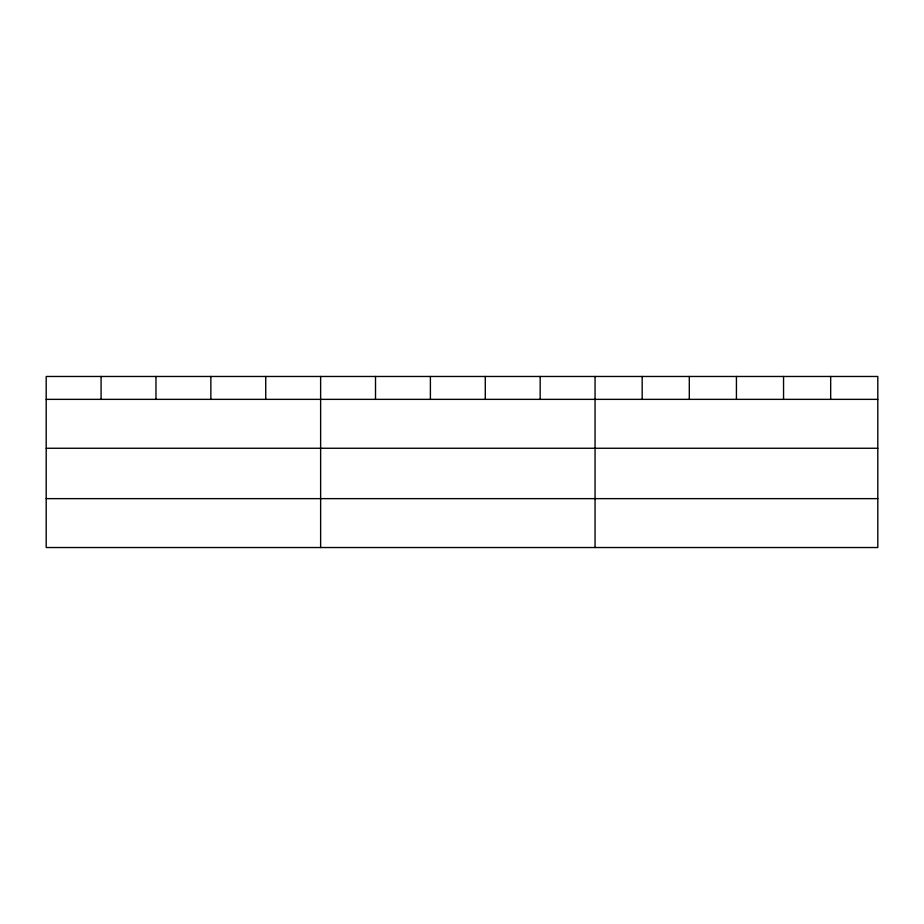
<?xml version="1.0" encoding="UTF-8"?>
<svg xmlns="http://www.w3.org/2000/svg" width="924" height="924" viewBox="0 0 924 924"><rect width="100%" height="100%" fill="white"/><g stroke="black" fill="none" stroke-linecap="round" stroke-linejoin="round"><path stroke-width="1.39" d="M877.8 448.256L877.8 376.472L46.2 376.472L46.2 547.528L877.8 547.528L877.8 448.256L46.2 448.256M46.2 399.364L877.8 399.364M46.2 498.637L877.8 498.637M830.676 376.472L830.676 399.364M783.552 376.472L783.552 399.364M736.428 376.472L736.428 399.364M689.304 376.472L689.304 399.364M642.18 376.472L642.18 399.364M595.056 376.472L595.056 547.528M540.17 376.472L540.17 399.364M485.285 376.472L485.285 399.364M430.399 376.472L430.399 399.364M375.514 376.472L375.514 399.364M320.628 376.472L320.628 547.528M265.742 376.472L265.742 399.364M210.857 376.472L210.857 399.364M155.971 376.472L155.971 399.364M101.086 376.472L101.086 399.364"/></g></svg>
